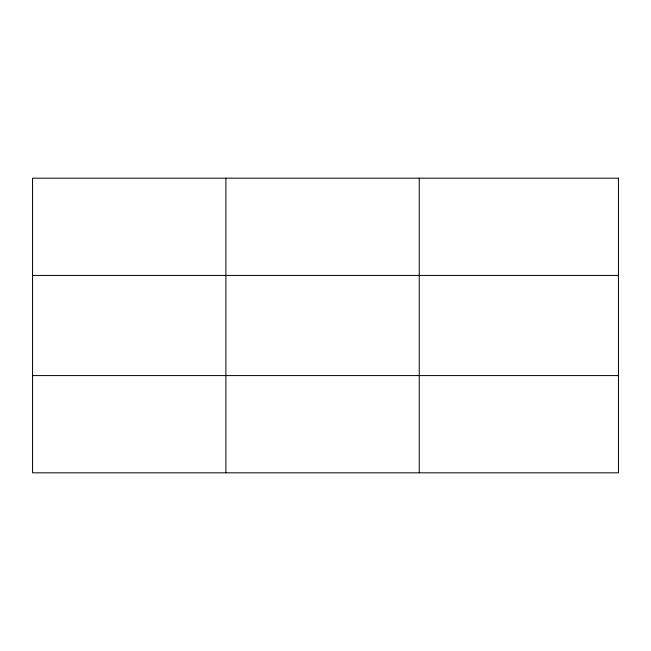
<?xml version="1.0" encoding="UTF-8"?>
<svg xmlns="http://www.w3.org/2000/svg" width="651" height="651" viewBox="0 0 651 651"><rect width="100%" height="100%" fill="white"/><g stroke="black" fill="none" stroke-linecap="round" stroke-linejoin="round"><path stroke-width="0.98" d="M225.897 472.821L225.897 178.179M419.244 472.821L419.244 178.179M32.55 275.414L618.45 275.414M32.55 375.586L618.45 375.586M618.45 178.179L618.45 472.821L32.55 472.821L32.55 178.179L618.45 178.179"/></g></svg>
